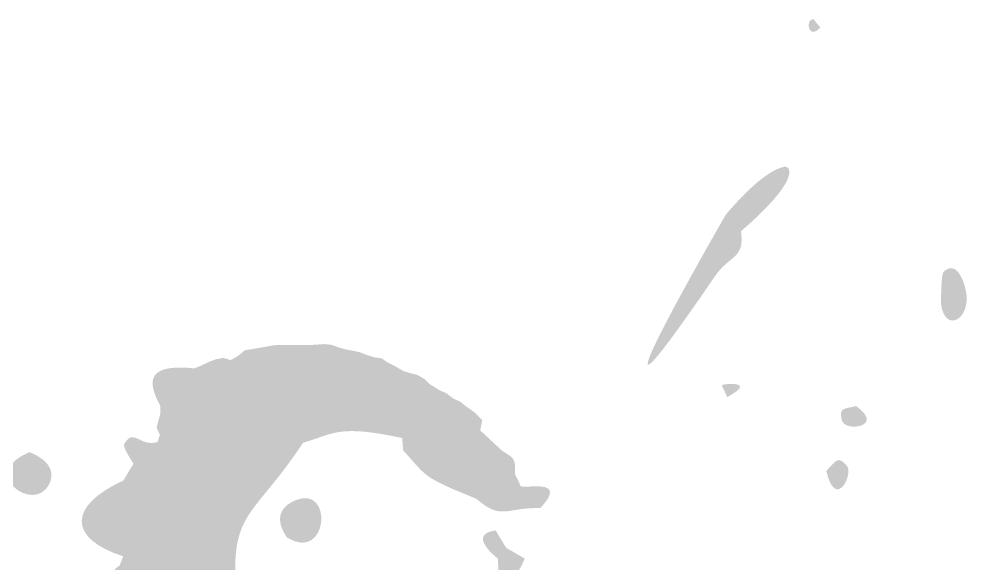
# Model space of a CAD drawing. Header units: millimetres. Extents: x 1329 to 1518, y 49 to 125.
# Drawn here: x 1496.29 to 1518.11, y 112.7 to 125.18 of the extents above; entities that cross this region are included whole.
import ezdxf

# ---------------------------------------------------------------- set-up
doc = ezdxf.new("R2010")
doc.units = ezdxf.units.MM

msp = doc.modelspace()

# ---------------------------------------------------------------- hatches: boundary and pattern name
at = {"true_color": 0x080808, "transparency": 33554687}
h = msp.add_hatch(color=18, dxfattribs=at)
edge = h.paths.add_edge_path(flags=0)
edge.add_spline(control_points=[(1514.626, 124.984), (1514.339, 124.675), (1514.276, 125.178), (1514.456, 125.176), (1514.477, 125.176), (1514.456, 125.176), (1514.626, 124.984)], knot_values=[0, 0, 0, 0, 1, 1, 1, 2, 2, 2, 2], degree=3, periodic=1)
h = msp.add_hatch(color=18, dxfattribs=at)
edge = h.paths.add_edge_path(flags=0)
edge.add_spline(control_points=[(1512.457, 120.695), (1512.546, 120.802), (1513.301, 121.709), (1513.8, 121.796), (1513.939, 121.82), (1514.197, 121.521), (1512.808, 120.32), (1512.774, 120.343), (1512.88, 120.411), (1512.457, 120.695)], knot_values=[0, 0, 0, 0, 1, 1, 1, 2, 2, 2, 3, 3, 3, 3], degree=3, periodic=1)
h = msp.add_hatch(color=18, dxfattribs=at)
edge = h.paths.add_edge_path(flags=0)
edge.add_spline(control_points=[(1512.457, 120.695), (1512.88, 120.411), (1512.774, 120.343), (1512.808, 120.32), (1512.89, 119.664), (1512.566, 119.808), (1512.205, 119.28), (1508.641, 114.066), (1512.399, 120.596), (1512.457, 120.695)], knot_values=[0, 0, 0, 0, 1, 1, 1, 2, 2, 2, 3, 3, 3, 3], degree=3, periodic=1)
h = msp.add_hatch(color=18, dxfattribs=at)
edge = h.paths.add_edge_path(flags=0)
edge.add_spline(control_points=[(1517.383, 118.659), (1517.391, 119.354), (1517.421, 119.378), (1517.469, 119.415), (1517.781, 119.662), (1517.931, 119.054), (1517.943, 119.005), (1518.114, 118.317), (1517.471, 117.95), (1517.383, 118.659)], knot_values=[0, 0, 0, 0, 1, 1, 1, 2, 2, 2, 3, 3, 3, 3], degree=3, periodic=1)
h = msp.add_hatch(color=18, dxfattribs=at)
edge = h.paths.add_edge_path(flags=0)
edge.add_spline(control_points=[(1500.979, 116.475), (1500.979, 116.475), (1500.554, 115.883), (1500.554, 115.883), (1500.091, 115.236), (1500.597, 114.79), (1499.815, 114.654), (1499.234, 114.554), (1499.25, 114.712), (1498.677, 114.612), (1498.677, 114.612), (1498.827, 114.865), (1498.827, 114.865), (1498.827, 114.865), (1498.91, 114.992), (1498.91, 114.992), (1498.661, 115.386), (1498.681, 115.42), (1498.701, 115.455), (1498.917, 115.825), (1499.04, 115.377), (1499.456, 115.492), (1499.456, 115.492), (1499.513, 115.658), (1499.513, 115.658), (1499.513, 115.658), (1499.436, 115.825), (1499.436, 115.825), (1499.436, 115.825), (1499.525, 116.158), (1499.525, 116.158), (1499.525, 116.158), (1499.521, 116.324), (1499.521, 116.324), (1499.104, 117.072), (1499.45, 117.265), (1500.307, 117.18), (1500.307, 117.18), (1500.472, 117.251), (1500.472, 117.251), (1500.472, 117.251), (1500.636, 117.33), (1500.636, 117.33), (1500.636, 117.33), (1500.801, 117.391), (1500.801, 117.391), (1500.801, 117.391), (1500.965, 117.42), (1500.965, 117.42), (1500.965, 117.42), (1501.13, 117.37), (1501.13, 117.37), (1501.13, 117.37), (1501.294, 117.461), (1501.294, 117.461), (1501.294, 117.461), (1501.459, 117.596), (1501.459, 117.596), (1501.459, 117.596), (1501.623, 117.622), (1501.623, 117.622), (1501.623, 117.622), (1501.788, 117.649), (1501.788, 117.649), (1501.788, 117.649), (1501.952, 117.679), (1501.952, 117.679), (1501.952, 117.679), (1502.117, 117.71), (1502.117, 117.71), (1502.117, 117.71), (1502.282, 117.715), (1502.282, 117.715), (1502.282, 117.715), (1502.94, 117.715), (1502.94, 117.715), (1502.94, 117.715), (1503.104, 117.724), (1503.104, 117.724), (1503.104, 117.724), (1503.269, 117.736), (1503.269, 117.736), (1503.269, 117.736), (1503.433, 117.721), (1503.433, 117.721), (1503.433, 117.721), (1503.598, 117.661), (1503.598, 117.661), (1503.598, 117.661), (1503.762, 117.615), (1503.762, 117.615), (1503.762, 117.615), (1503.927, 117.583), (1503.927, 117.583), (1503.927, 117.583), (1504.091, 117.549), (1504.091, 117.549), (1504.091, 117.549), (1504.256, 117.483), (1504.256, 117.483), (1504.256, 117.483), (1504.42, 117.433), (1504.42, 117.433), (1504.42, 117.433), (1504.585, 117.411), (1504.585, 117.411), (1504.585, 117.411), (1504.708, 117.323), (1504.708, 117.323), (1504.708, 117.323), (1504.914, 117.217), (1504.914, 117.217), (1504.914, 117.217), (1505.078, 117.122), (1505.078, 117.122), (1505.078, 117.122), (1505.243, 117.07), (1505.243, 117.07), (1505.243, 117.07), (1505.407, 117.028), (1505.407, 117.028), (1505.407, 117.028), (1505.572, 116.933), (1505.572, 116.933), (1505.572, 116.933), (1505.68, 116.824), (1505.68, 116.824), (1505.68, 116.824), (1505.901, 116.683), (1505.901, 116.683), (1505.901, 116.683), (1506.065, 116.613), (1506.065, 116.613), (1506.065, 116.613), (1506.221, 116.491), (1506.221, 116.491), (1506.221, 116.491), (1506.394, 116.411), (1506.394, 116.411), (1506.394, 116.411), (1506.497, 116.324), (1506.497, 116.324), (1506.497, 116.324), (1506.723, 116.163), (1506.723, 116.163), (1506.723, 116.163), (1506.888, 115.997), (1506.888, 115.997), (1506.888, 115.997), (1506.842, 115.76), (1506.842, 115.76), (1504.668, 116.324), (1504.674, 117.382), (1501.628, 117.141), (1501.568, 117.136), (1501.649, 116.985), (1500.965, 116.786), (1500.942, 116.779), (1500.965, 116.786), (1500.979, 116.475)], knot_values=[0, 0, 0, 0, 1, 1, 1, 2, 2, 2, 3, 3, 3, 4, 4, 4, 5, 5, 5, 6, 6, 6, 7, 7, 7, 8, 8, 8, 9, 9, 9, 10, 10, 10, 11, 11, 11, 12, 12, 12, 13, 13, 13, 14, 14, 14, 15, 15, 15, 16, 16, 16, 17, 17, 17, 18, 18, 18, 19, 19, 19, 20, 20, 20, 21, 21, 21, 22, 22, 22, 23, 23, 23, 24, 24, 24, 25, 25, 25, 26, 26, 26, 27, 27, 27, 28, 28, 28, 29, 29, 29, 30, 30, 30, 31, 31, 31, 32, 32, 32, 33, 33, 33, 34, 34, 34, 35, 35, 35, 36, 36, 36, 37, 37, 37, 38, 38, 38, 39, 39, 39, 40, 40, 40, 41, 41, 41, 42, 42, 42, 43, 43, 43, 44, 44, 44, 45, 45, 45, 46, 46, 46, 47, 47, 47, 48, 48, 48, 49, 49, 49, 50, 50, 50, 51, 51, 51, 52, 52, 52, 53, 53, 53, 53], degree=3, periodic=1)
h = msp.add_hatch(color=18, dxfattribs=at)
edge = h.paths.add_edge_path(flags=0)
edge.add_spline(control_points=[(1500.979, 116.475), (1500.965, 116.786), (1500.942, 116.779), (1500.965, 116.786), (1501.649, 116.985), (1501.568, 117.136), (1501.628, 117.141), (1504.674, 117.382), (1504.668, 116.324), (1506.842, 115.76), (1506.842, 115.76), (1507.345, 115.291), (1507.345, 115.291), (1507.385, 114.992), (1507.598, 114.797), (1507.634, 114.765), (1507.704, 114.612), (1507.703, 114.649), (1507.758, 114.492), (1507.793, 114.394), (1508.901, 114.709), (1508.215, 113.98), (1507.423, 114), (1507.342, 113.687), (1506.75, 114.194), (1506.75, 114.194), (1506.224, 114.412), (1506.224, 114.412), (1506.483, 114.705), (1506.404, 114.717), (1506.309, 115.078), (1506.546, 115.282), (1506.615, 115.326), (1506.394, 115.561), (1506.394, 115.561), (1506.23, 115.621), (1506.23, 115.621), (1505.949, 115.403), (1505.976, 115.363), (1505.609, 115.381), (1505.609, 115.381), (1505.055, 115.585), (1505.055, 115.585), (1503.553, 115.913), (1503.453, 115.658), (1502.79, 115.479), (1502.79, 115.479), (1502.601, 115.658), (1502.601, 115.658), (1502.601, 115.658), (1502.683, 115.825), (1502.683, 115.825), (1504.02, 116.471), (1502.262, 116.873), (1500.979, 116.475)], knot_values=[0, 0, 0, 0, 1, 1, 1, 2, 2, 2, 3, 3, 3, 4, 4, 4, 5, 5, 5, 6, 6, 6, 7, 7, 7, 8, 8, 8, 9, 9, 9, 10, 10, 10, 11, 11, 11, 12, 12, 12, 13, 13, 13, 14, 14, 14, 15, 15, 15, 16, 16, 16, 17, 17, 17, 18, 18, 18, 18], degree=3, periodic=1)
h = msp.add_hatch(color=18, dxfattribs=at)
edge = h.paths.add_edge_path(flags=0)
edge.add_spline(control_points=[(1500.979, 116.475), (1502.262, 116.873), (1504.02, 116.471), (1502.683, 115.825), (1502.683, 115.825), (1502.601, 115.658), (1502.601, 115.658), (1502.601, 115.658), (1502.79, 115.479), (1502.79, 115.479), (1501.657, 113.767), (1501.144, 113.931), (1501.246, 112.168), (1501.246, 112.168), (1501.182, 111.84), (1501.182, 111.84), (1500.722, 111.319), (1500.55, 111.364), (1500.636, 110.662), (1500.636, 110.662), (1500.75, 110.194), (1500.75, 110.194), (1500.349, 109.703), (1499.752, 110.321), (1499.691, 110.383), (1499.691, 110.383), (1499.502, 111.161), (1499.502, 111.161), (1499.431, 112.077), (1499.256, 112.159), (1499.888, 112.833), (1500.012, 113.009), (1499.991, 112.997), (1500.117, 113.158), (1500.927, 114.2), (1499.664, 112.934), (1498.672, 112.876), (1497.376, 113.299), (1497.437, 114.046), (1498.677, 114.612), (1499.25, 114.712), (1499.234, 114.554), (1499.815, 114.654), (1500.597, 114.79), (1500.091, 115.236), (1500.554, 115.883), (1500.554, 115.883), (1500.979, 116.475), (1500.979, 116.475)], knot_values=[0, 0, 0, 0, 1, 1, 1, 2, 2, 2, 3, 3, 3, 4, 4, 4, 5, 5, 5, 6, 6, 6, 7, 7, 7, 8, 8, 8, 9, 9, 9, 10, 10, 10, 11, 11, 11, 12, 12, 12, 13, 13, 13, 14, 14, 14, 15, 15, 15, 16, 16, 16, 16], degree=3, periodic=1)
h = msp.add_hatch(color=18, dxfattribs=at)
edge = h.paths.add_edge_path(flags=0)
edge.add_spline(control_points=[(1512.492, 116.523), (1512.373, 116.795), (1512.363, 116.773), (1512.373, 116.795), (1512.386, 116.826), (1513.207, 116.906), (1512.492, 116.523)], knot_values=[0, 0, 0, 0, 1, 1, 1, 2, 2, 2, 2], degree=3, periodic=1)
h = msp.add_hatch(color=18, dxfattribs=at)
edge = h.paths.add_edge_path(flags=0)
edge.add_spline(control_points=[(1515.441, 116.316), (1516.114, 115.84), (1515.18, 115.714), (1515.114, 115.991), (1515.045, 116.286), (1515.152, 116.246), (1515.441, 116.316)], knot_values=[0, 0, 0, 0, 1, 1, 1, 2, 2, 2, 2], degree=3, periodic=1)
h = msp.add_hatch(color=18, dxfattribs=at)
edge = h.paths.add_edge_path(flags=0)
edge.add_spline(control_points=[(1505.055, 115.585), (1505.055, 115.585), (1505.609, 115.381), (1505.609, 115.381), (1505.929, 115.125), (1505.889, 114.996), (1506.309, 115.078), (1506.404, 114.717), (1506.483, 114.705), (1506.224, 114.412), (1505.533, 114.724), (1505.575, 114.751), (1505.078, 115.303), (1505.078, 115.303), (1505.055, 115.585), (1505.055, 115.585)], knot_values=[0, 0, 0, 0, 1, 1, 1, 2, 2, 2, 3, 3, 3, 4, 4, 4, 5, 5, 5, 5], degree=3, periodic=1)
h = msp.add_hatch(color=18, dxfattribs=at)
edge = h.paths.add_edge_path(flags=0)
edge.add_spline(control_points=[(1505.609, 115.381), (1505.976, 115.363), (1505.949, 115.403), (1506.23, 115.621), (1506.23, 115.621), (1506.394, 115.561), (1506.394, 115.561), (1506.615, 115.326), (1506.546, 115.282), (1506.309, 115.078), (1505.889, 114.996), (1505.929, 115.125), (1505.609, 115.381)], knot_values=[0, 0, 0, 0, 1, 1, 1, 2, 2, 2, 3, 3, 3, 4, 4, 4, 4], degree=3, periodic=1)
h = msp.add_hatch(color=18, dxfattribs=at)
edge = h.paths.add_edge_path(flags=0)
edge.add_spline(control_points=[(1496.525, 115.262), (1496.59, 115.237), (1497.226, 114.999), (1496.972, 114.515), (1496.619, 113.844), (1495.357, 114.784), (1496.525, 115.262)], knot_values=[0, 0, 0, 0, 1, 1, 1, 2, 2, 2, 2], degree=3, periodic=1)
h = msp.add_hatch(color=18, dxfattribs=at)
edge = h.paths.add_edge_path(flags=0)
edge.add_spline(control_points=[(1507.345, 115.291), (1507.638, 115.112), (1507.649, 115.103), (1507.634, 114.765), (1507.598, 114.797), (1507.385, 114.992), (1507.345, 115.291)], knot_values=[0, 0, 0, 0, 1, 1, 1, 2, 2, 2, 2], degree=3, periodic=1)
h = msp.add_hatch(color=18, dxfattribs=at)
edge = h.paths.add_edge_path(flags=0)
edge.add_spline(control_points=[(1514.759, 114.834), (1514.986, 115.067), (1515.025, 115.191), (1515.23, 114.947), (1515.389, 114.757), (1514.966, 113.911), (1514.759, 114.834)], knot_values=[0, 0, 0, 0, 1, 1, 1, 2, 2, 2, 2], degree=3, periodic=1)
h = msp.add_hatch(color=18, dxfattribs=at)
edge = h.paths.add_edge_path(flags=0)
edge.add_spline(control_points=[(1502.425, 113.303), (1502.383, 113.359), (1501.983, 113.894), (1502.611, 114.159), (1503.493, 114.531), (1503.365, 112.724), (1502.425, 113.303)], knot_values=[0, 0, 0, 0, 1, 1, 1, 2, 2, 2, 2], degree=3, periodic=1)
h = msp.add_hatch(color=18, dxfattribs=at)
edge = h.paths.add_edge_path(flags=0)
edge.add_spline(control_points=[(1498.672, 112.876), (1499.664, 112.934), (1500.927, 114.2), (1500.117, 113.158), (1499.991, 112.997), (1500.012, 113.009), (1499.888, 112.833), (1499.256, 112.159), (1499.431, 112.077), (1499.502, 111.161), (1499.401, 111.082), (1499.409, 111.095), (1498.875, 110.778), (1498.08, 112.367), (1498.458, 112.585), (1498.589, 112.661), (1498.589, 112.661), (1498.672, 112.876), (1498.672, 112.876)], knot_values=[0, 0, 0, 0, 1, 1, 1, 2, 2, 2, 3, 3, 3, 4, 4, 4, 5, 5, 5, 6, 6, 6, 6], degree=3, periodic=1)
h = msp.add_hatch(color=18, dxfattribs=at)
edge = h.paths.add_edge_path(flags=0)
edge.add_spline(control_points=[(1507.436, 113.069), (1507.436, 113.069), (1507.247, 112.824), (1507.247, 112.824), (1507.206, 112.855), (1506.532, 113.38), (1507.191, 113.469), (1507.194, 113.47), (1507.192, 113.47), (1507.436, 113.069)], knot_values=[0, 0, 0, 0, 1, 1, 1, 2, 2, 2, 3, 3, 3, 3], degree=3, periodic=1)
h = msp.add_hatch(color=18, dxfattribs=at)
edge = h.paths.add_edge_path(flags=0)
edge.add_spline(control_points=[(1507.436, 113.069), (1507.864, 112.824), (1507.862, 112.825), (1507.864, 112.824), (1507.724, 112.551), (1507.755, 112.546), (1507.513, 112.371), (1507.513, 112.371), (1507.257, 112.515), (1507.257, 112.515), (1507.257, 112.515), (1507.247, 112.824), (1507.247, 112.824), (1507.247, 112.824), (1507.436, 113.069), (1507.436, 113.069)], knot_values=[0, 0, 0, 0, 1, 1, 1, 2, 2, 2, 3, 3, 3, 4, 4, 4, 5, 5, 5, 5], degree=3, periodic=1)

doc.saveas('drawing.dxf')
